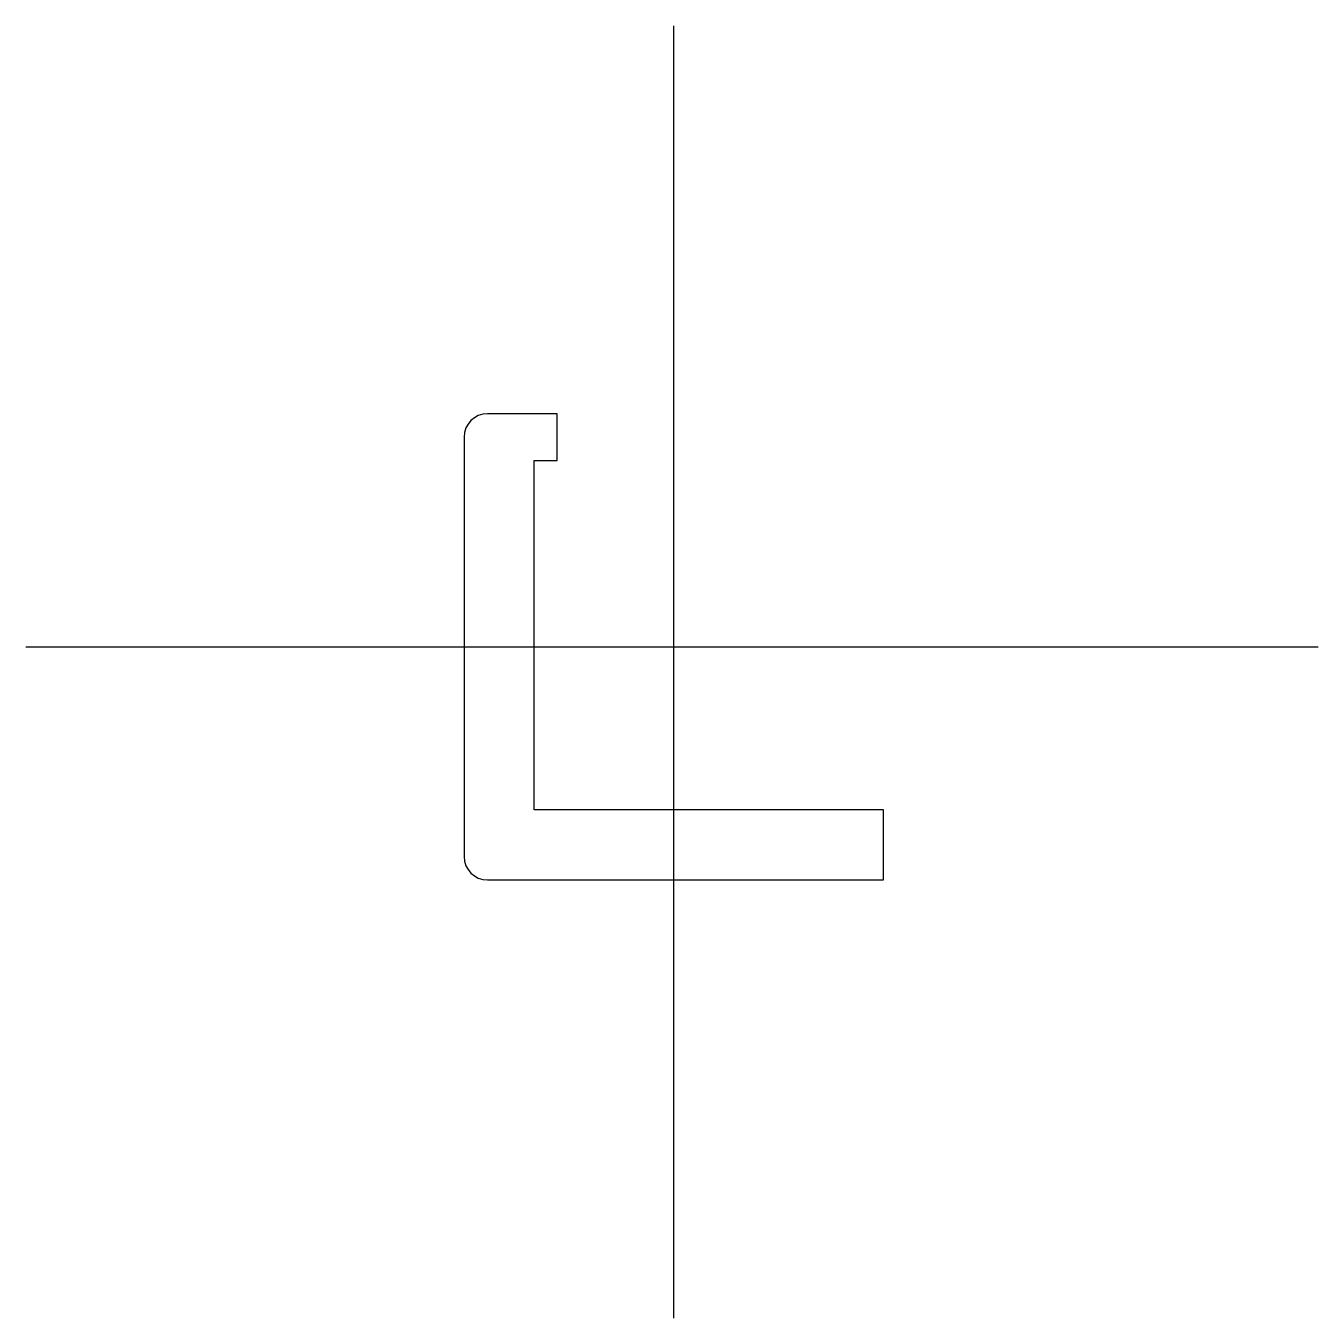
# Model space of a CAD drawing. Extents: x 261 to 901, y 21 to 301.
# Drawn here: x 620.7 to 900.7, y 21.4 to 301.4 of the extents above; entities outside this region: 1.
import ezdxf

# ---------------------------------------------------------------- set-up
doc = ezdxf.new("R2010")
doc.units = 0
doc.layers.get('0').update_dxf_attribs({"linetype": 'CONTINUOUS'})

msp = doc.modelspace()

# ---------------------------------------------------------------- linework, layer by layer
at = {"color": 7}
for p, q in [((761.07, 21.4), (761.07, 301.4)), ((735.82, 217.35), (720.67, 217.35)), ((735.82, 207.25), (735.82, 217.35)), ((715.62, 212.3), (715.62, 121.4)), ((730.77, 131.5), (730.77, 207.25)), ((730.77, 207.25), (735.82, 207.25)), ((620.67, 166.85), (900.67, 166.85)), ((806.52, 131.5), (730.77, 131.5)), ((806.52, 116.35), (806.52, 131.5)), ((720.67, 116.35), (806.52, 116.35))]:
    msp.add_line(p, q, dxfattribs=at)
at = {"color": 220}
msp.add_lwpolyline([(261.55, 273.01, 0.414214), (260.55, 272.01), (260.55, 254.01, 0.414214), (261.55, 253.01), (278.55, 253.01), (278.55, 256.01), (263.55, 256.01), (263.55, 271.01), (264.55, 271.01), (264.55, 273.01)], format="xyb", close=True, dxfattribs=at)
at = {"color": 7}
for centre, start, end in [((720.67, 212.3), 90, 180), ((720.67, 121.4), 180, 270)]:
    msp.add_arc(centre, 5.05, start, end, dxfattribs=at)

doc.saveas('drawing.dxf')
